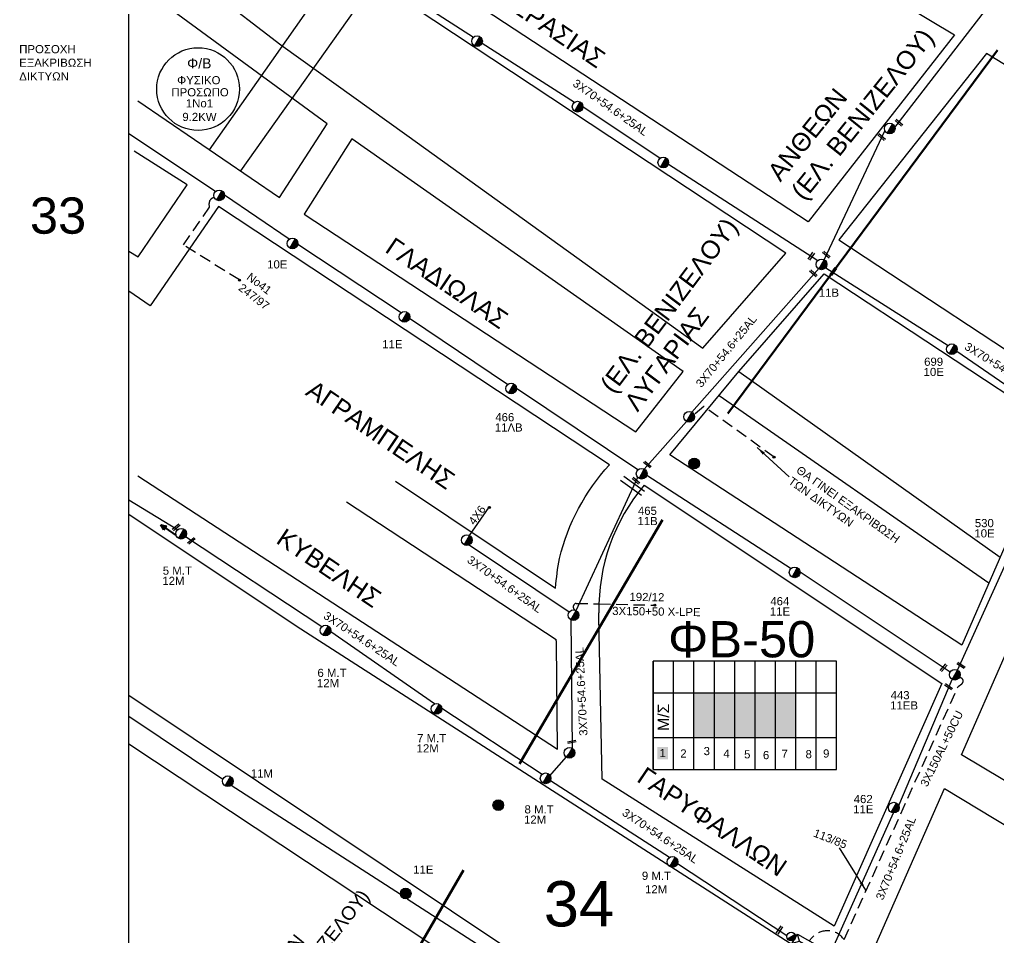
# Model space of a CAD drawing. Header units: millimetres. Extents: x 8994 to 10771, y 1891 to 2926.
# Drawn here: x 9003.7 to 9219.9, y 2255.9 to 2458.5 of the extents above; entities that cross this region are included whole.
import ezdxf
from ezdxf.enums import TextEntityAlignment as Align

# ---------------------------------------------------------------- set-up
doc = ezdxf.new("R2010")
doc.units = ezdxf.units.MM
doc.linetypes.add('DASHED', pattern=[19.05, 12.7, -6.35])
for name, color, linetype in [('Ασφαλειοκιβώτια Χ.Τ 9 αναχωρήσεων', 7, 'Continuous'), ('Γέφυρες Εναερίου Δικτύου', 7, 'Continuous'), ('Γυμνά εναέρια ΧΤ και ΦΟΠ (3Φ)   4x50+16AL', 7, 'Continuous'), ('Επίτονοι', 7, 'Continuous'), ('Επιγραφές - Σχήματα', 7, 'Continuous'), ('Καλώδια ΧΤ   3x150AL+50CU', 7, 'DASHED'), ('Καλώδια ΧΤ   3x150AL+50XLPE', 7, 'DASHED'), ('Μηχανική τομή', 7, 'Continuous'), ('Στύλος Ξύλινος', 7, 'Continuous'), ('Στύλος Ξύλινος @ 1', 7, 'Continuous'), ('Στύλος ΦΜ', 7, 'Continuous'), ('Στύλος ΦΜ @ 1', 7, 'Continuous'), ('Συνδέσεις', 7, 'Continuous'), ('Συνεστραμμένα ΧΤ   3x70+54.6+25AL', 7, 'SYN_LINE'), ('Συνεστραμμένα ΧΤ   4x120+25AL', 7, 'SYN_LINE'), ('Τομή', 7, 'Continuous'), ('Υποσταθμός εναέριος 2 στύλων', 7, 'Continuous'), ('Υποσταθμός πόλεως', 7, 'Continuous'), ('Υπόβαθρο ΔΕΗ', 7, 'Continuous'), ('Υπόγεια καλώδια Παροχών ΧΤ   4x6', 7, 'DASHED')]:
    doc.layers.add(name, color=color, linetype=linetype)
doc.styles.add('ar', font='arial.ttf')
doc.styles.get("Standard").update_dxf_attribs({"font": 'arial.ttf'})
doc.linetypes.add('SYN_LINE', pattern='A,0.5,-0.0001,["/\\/\\/\\/",Standard,S=0.1,R=0,X=0,Y=-0.05],-0.25', length=0.7501)
doc.dimstyles.new('ISO-25', dxfattribs={"dimtxt": 2.5, "dimasz": 2.5, "dimexe": 1.25, "dimexo": 0.625, "dimtad": 1, "dimtxsty": 'Standard', "dimcen": 2.5, "dimadec": 0, "dimazin": 0, "dimtfac": 1, "dimtmove": 0, "dimatfit": 3, "dimfxl": 0, "dimarcsym": 0})

# ---------------------------------------------------------------- blocks, each defined once
blk = doc.blocks.new('ΥΠΑΡΧΩΝ ΤΣΙΜΕΝΤΕΝΙΟΣ ΣΤΥΛΟΣ')
at = {"layer": 'Στύλος ΦΜ'}
blk.add_hatch(color=7, dxfattribs=at).paths.add_polyline_path([(-1.29, -2.28, 0.574793), (2.62, 0, 0.268822), (1.3, 2.27)])
at = {"layer": 'Στύλος ΦΜ', "color": 7}
blk.add_line((-1.29, -2.28), (1.3, 2.27), dxfattribs=at)
blk.add_circle((0, 0), 2.62, dxfattribs=at)
at = {"layer": 'Στύλος ΦΜ', "flags": 4}
for tag, p in [('ΑΡΙΘΜΟΣ', (-4.68, 8.05)), ('ΤΥΠΟΣ', (-4.91, 3.03))]:
    blk.add_attdef(tag, p, '', height=4, dxfattribs=at)
blk = doc.blocks.new('ΥΠΑΡΧΩΝ ΞΥΛΙΝΟΣ ΣΤΥΛΟΣ')
at = {"layer": 'Στύλος Ξύλινος'}
h = blk.add_hatch(color=256, dxfattribs=at)
h.paths.add_polyline_path([(-2.62, 0, 0.270008), (-1.29, -2.28), (1.3, 2.27, 0.576266)])
h.paths.add_polyline_path([(-1.29, -2.28, 0.574793), (2.62, 0, 0.268822), (1.3, 2.27)])
blk.add_line((-1.29, -2.28), (1.3, 2.27), dxfattribs=at)
blk.add_circle((0, 0), 2.62, dxfattribs=at)
at = {"layer": 'Στύλος Ξύλινος', "flags": 4}
for tag, p in [('ΑΡΙΘΜΟΣ', (-4.91, 8.6)), ('ΤΥΠΟΣ', (-4.85, 3.39))]:
    blk.add_attdef(tag, p, '', height=4, dxfattribs=at)
blk = doc.blocks.new('ΥΠΟΣΤΑΘΜΟΣ ΕΝΑΕΡΙΟΣ ΕΠΙ 2 ΣΤΥΛΩΝ')
at = {"layer": 'Υποσταθμός εναέριος 2 στύλων', "linetype": 'Continuous'}
for points in [[(-11.97, -2.11, 0.574793), (-8.45, -0.07, 0.268822), (-9.64, 1.98)], [(9.68, -2.15, 0.574793), (13.19, -0.1, 0.268822), (12.01, 1.95)]]:
    blk.add_hatch(color=256, dxfattribs=at).paths.add_polyline_path(points)
for p, q in [((-11.97, -2.11), (-9.64, 1.98)), ((9.68, -2.15), (12.01, 1.95))]:
    blk.add_line(p, q, dxfattribs=at)
for centre in [(-10.81, -0.07), (10.84, -0.1)]:
    blk.add_circle(centre, 2.36, dxfattribs=at)
at = {"layer": 'Υποσταθμός πόλεως', "linetype": 'Continuous', "ltscale": 40}
blk.add_lwpolyline([(-8.57, 2.82), (8.57, 2.82), (8.57, -2.82), (-8.57, -2.82)], close=True, dxfattribs=at)
for points in [[(-5.75, 0), (-8.57, 2.82)], [(-8.57, -2.82), (-5.75, 0)], [(-5.75, 0), (5.75, 0)], [(5.75, 0), (8.57, 2.82)], [(8.57, -2.82), (5.75, 0)]]:
    blk.add_lwpolyline(points, dxfattribs=at)
at = {"layer": 'Υποσταθμός εναέριος 2 στύλων', "ltscale": 40, "flags": 1}
for tag, p in [('ΜΕΤΑΣΧΗΜΑΤΙΣΜΟΣ', (14.09, 2.51)), ('ΙΣΧΥΣ', (14.07, -0.28)), ('ΑΡΙΘΜΟΣ', (14.19, -3))]:
    blk.add_attdef(tag, p, '', height=1.8, dxfattribs=at)
blk = doc.blocks.new('ΕΠΙΤΟΝΟΣ')
at = {"layer": 'Επίτονοι', "lineweight": 40, "ltscale": 40}
blk.add_hatch(color=256, dxfattribs=at).paths.add_polyline_path([(-1.13, 6.47), (0, 9.1), (1.13, 6.47)])
for p, q in [((-1.13, 6.47), (0, 9.1)), ((1.13, 6.47), (-1.13, 6.47)), ((-1.13, 6.47), (0, 6.47)), ((0, 9.1), (1.13, 6.47)), ((0, 6.47), (0, 0))]:
    blk.add_line(p, q, dxfattribs=at)
blk = doc.blocks.new('ΑΣΦΑΛΕΙΟΚΙΒΩΤΙΟ ΥΠΟΣΤΑΘΜΟΥ 9 ΑΝΑΧΩΡΗΣΕΩΝ')
at = {"layer": 'Ασφαλειοκιβώτια Χ.Τ 9 αναχωρήσεων', "ltscale": 40}
for p, q in [((-23.8, 40.36), (24.02, 40.36)), ((-9.72, 40.36), (-9.72, -40.64)), ((9.94, 40.36), (9.94, -40.64)), ((-23.8, 31.36), (24.02, 31.36)), ((-23.8, 22.36), (24.02, 22.36)), ((-23.8, 13.36), (24.02, 13.36)), ((-23.8, 4.36), (24.02, 4.36)), ((-23.8, -4.64), (24.02, -4.64)), ((-23.8, -13.64), (24.02, -13.64)), ((-23.8, -22.64), (24.02, -22.64)), ((-23.8, -31.64), (24.02, -31.64))]:
    blk.add_line(p, q, dxfattribs=at)
at = {"layer": 'Ασφαλειοκιβώτια Χ.Τ 9 αναχωρήσεων'}
blk.add_lwpolyline([(-23.8, -40.64), (24.02, -40.64), (24.02, 40.36), (-23.8, 40.36)], close=True, dxfattribs=at)
for s, p in [('1', (-18.36, 37.57)), ('2', (-18.56, 28.41)), ('3', (-17.5, 18.11)), ('4', (-18.62, 9.41)), ('5', (-18.93, 0.23)), ('6', (-19.29, -8.07)), ('7', (-18.68, -16.29)), ('8', (-18.87, -26.9)), ('9', (-18.56, -34.64))]:
    blk.add_text(s, height=3.6, rotation=270, dxfattribs=at).set_placement(p)
at = {"layer": 'Ασφαλειοκιβώτια Χ.Τ 9 αναχωρήσεων', "ltscale": 40}
for tag, height, p in [('ΟΝΟΜΑ', 5, (-0.16, 44.31)), ('ΚΕΙΜΕΝΟ 1', 2, (17.06, 35.59)), ('ΚΕΙΜΕΝΟ 2', 2, (17.06, 26.88)), ('ΚΕΙΜΕΝΟ 3', 2, (17.06, 17.69)), ('ΚΕΙΜΕΝΟ 4', 2, (17.06, 8.71)), ('ΚΕΙΜΕΝΟ 5', 2, (17.06, -0.13)), ('ΚΕΙΜΕΝΟ 6', 2, (17.06, -9.05)), ('ΚΕΙΜΕΝΟ 7', 2, (17.06, -18.13)), ('ΚΕΙΜΕΝΟ 8', 2, (17.06, -26.85)), ('ΚΕΙΜΕΝΟ 9', 2, (17.06, -35.99)), ('ΣΧ', 2, (-0.1, -42.64))]:
    blk.add_attdef(tag, text='', height=height, dxfattribs=at).set_placement(p, align=Align.MIDDLE_CENTER)
blk = doc.blocks.new('ΜΗΧΑΝΙΚΗ ΤΟΜΗ')
at = {"layer": 'Μηχανική τομή', "ltscale": 40}
for p, q in [((-1.89, 0.78), (1.89, 0.78)), ((1.89, 0), (-1.89, 0))]:
    blk.add_line(p, q, dxfattribs=at)
blk = doc.blocks.new('_ΣΥΝΔΕΣΗ')
at = {"layer": 'Συνδέσεις', "linetype": 'SYN_LINE', "ltscale": 40}
blk.add_hatch(color=256, dxfattribs=at).paths.add_polyline_path([(0.5, -0.01, 1), (-0.5, -0.01, 1)])
at = {"layer": 'Συνδέσεις'}
blk.add_circle((0, -0.01), 0.5, dxfattribs=at)
blk = doc.blocks.new('ΤΟΜΗ')
at = {"layer": 'Τομή', "ltscale": 40}
for p, q in [((-5.68, 0), (5.68, 0)), ((5.68, -2.33), (-5.68, -2.33))]:
    blk.add_line(p, q, dxfattribs=at)

msp = doc.modelspace()

# ---------------------------------------------------------------- hatches: boundary and pattern name
at = {"layer": 'Ασφαλειοκιβώτια Χ.Τ 9 αναχωρήσεων', "ltscale": 20}
for color, points in [(5, [(9152.64, 2309.88), (9152.64, 2300.05), (9157.14, 2300.05), (9157.14, 2309.88)]), (62, [(9157.14, 2309.88), (9157.14, 2300.05), (9161.64, 2300.05), (9161.64, 2309.88)]), (27, [(9161.64, 2309.88), (9161.64, 2300.05), (9166.14, 2300.05), (9166.14, 2309.88)]), (1, [(9166.14, 2309.88), (9166.14, 2300.05), (9170.64, 2300.05), (9170.64, 2309.88)]), (85, [(9170.64, 2309.88), (9170.64, 2300.05), (9175.14, 2300.05), (9175.14, 2309.88)]), (2, [(9144.58, 2295.27), (9146.88, 2295.27), (9146.88, 2297.98), (9144.58, 2297.98)])]:
    msp.add_hatch(color=color, dxfattribs=at).paths.add_polyline_path(points)

# ---------------------------------------------------------------- linework, layer by layer
at = {"color": 133, "lineweight": 60, "ltscale": 0.2}
for points in [[(9219.65, 2451.75), (9160.11, 2371.58)], [(9145.66, 2348.1), (9114.12, 2294.23)], [(9101.77, 2270.76), (9061.87, 2201.86)]]:
    msp.add_lwpolyline(points, dxfattribs=at)
at = {"layer": 'Γέφυρες Εναερίου Δικτύου', "color": 1, "linetype": 'DASHED', "ltscale": 0.2}
msp.add_lwpolyline([(9052.27, 2401.07), (9039.92, 2408.78), (9045.69, 2417.11), (9045.62, 2417.93, -0.423691), (9046.73, 2419.22, -2.383617)], format="xyb", dxfattribs=at)
at = {"layer": 'Γέφυρες Εναερίου Δικτύου', "linetype": 'DASHED', "ltscale": 0.2}
msp.add_lwpolyline([(9170.31, 2361.95), (9154.83, 2373.11), (9152.67, 2371.28)], dxfattribs=at)
at = {"layer": 'Γυμνά εναέρια ΧΤ και ΦΟΠ (3Φ)   4x50+16AL', "color": 5, "ltscale": 20}
for points in [[(9048.6, 2290.76), (9027.85, 2304.67)], [(9050.48, 2289.5), (9087.82, 2265.48)], [(9089.29, 2264.47), (9125.55, 2241.15)]]:
    msp.add_lwpolyline(points, dxfattribs=at)
at = {"layer": 'Επιγραφές - Σχήματα'}
msp.add_lwpolyline([(9027.85, 2912.57), (10531.63, 2912.57), (10531.63, 1912.6), (9027.85, 1912.6)], close=True, dxfattribs=at)
at = {"layer": 'Επιγραφές - Σχήματα', "color": 202}
msp.add_circle((9043.15, 2443.2), 9.13, dxfattribs=at)
at = {"layer": 'Καλώδια ΧΤ   3x150AL+50CU', "color": 1, "ltscale": 0.2}
msp.add_lwpolyline([(9178.07, 2255.17), (9178.75, 2255.92, -0.483642), (9185.77, 2255.43), (9210.97, 2311.34), (9211.76, 2311.92, 0.795538), (9211.2, 2313.26, 2.355505)], format="xyb", dxfattribs=at)
at = {"layer": 'Καλώδια ΧΤ   3x150AL+50XLPE', "color": 2, "ltscale": 0.2}
msp.add_lwpolyline([(9126.62, 2328.07, -0.801511), (9126.64, 2329.67), (9131.66, 2329.54), (9143.99, 2329.26)], format="xyb", dxfattribs=at)
at = {"layer": 'Συνεστραμμένα ΧΤ   3x70+54.6+25AL', "color": 1, "ltscale": 20}
for points in [[(9082.65, 2468.42), (9103.96, 2454.65)], [(9105.84, 2453.35), (9126.25, 2440.27)], [(9128.12, 2439.32), (9145.19, 2427.94)], [(9181.39, 2405.51), (9194.81, 2433.97)], [(9047, 2420.59), (9027.85, 2433.28)], [(9146.99, 2426.62), (9180.01, 2405.36)], [(9063.3, 2410.06), (9048.97, 2419.79)], [(9087.97, 2393.83), (9065.16, 2408.85)], [(9180.25, 2403.66), (9152.15, 2371.88)], [(9111.48, 2377.97), (9089.85, 2392.58)], [(9140.28, 2359.15), (9113.45, 2377.07)], [(9142.23, 2357.99), (9174.08, 2337.37)], [(9176.05, 2336.59), (9209.21, 2314.52)]]:
    msp.add_lwpolyline(points, dxfattribs=at)
at = {"layer": 'Συνεστραμμένα ΧΤ   3x70+54.6+25AL', "color": 62, "ltscale": 20}
for points in [[(9181.73, 2403.76), (9208.73, 2386.6)], [(9210.66, 2385.34), (9234.24, 2369.13)], [(9210.81, 2314.94), (9224.1, 2344.15)], [(9197.84, 2285.03), (9209.64, 2312.89)], [(9182.65, 2252.07), (9196.68, 2283.4)]]:
    msp.add_lwpolyline(points, dxfattribs=at)
at = {"layer": 'Συνεστραμμένα ΧΤ   3x70+54.6+25AL', "color": 1, "ltscale": 15}
msp.add_lwpolyline([(9150.99, 2369.83), (9141.67, 2359.31)], dxfattribs=at)
at = {"layer": 'Συνεστραμμένα ΧΤ   3x70+54.6+25AL', "color": 2, "ltscale": 20}
for points in [[(9126.62, 2328.07), (9140.23, 2357.49)], [(9038.63, 2345.91), (9027.85, 2352.46)], [(9070.45, 2324.49), (9040.38, 2344.36)], [(9102.98, 2342.57), (9125.12, 2327.8)], [(9125.45, 2326.02), (9125.73, 2297.7)], [(9095.38, 2307.49), (9072.43, 2323.35)], [(9119.11, 2291.92), (9096.97, 2306.43)], [(9147.22, 2273.56), (9120.95, 2290.52)], [(9173.14, 2256.26), (9149, 2272.2)]]:
    msp.add_lwpolyline(points, dxfattribs=at)
at = {"layer": 'Συνεστραμμένα ΧΤ   3x70+54.6+25AL', "color": 2, "ltscale": 10}
msp.add_lwpolyline([(9125.43, 2296.99), (9120.15, 2290.92)], dxfattribs=at)
at = {"layer": 'Συνεστραμμένα ΧΤ   4x120+25AL', "ltscale": 20}
msp.add_lwpolyline([(9197.02, 2434.73), (9216.81, 2460.32)], dxfattribs=at)
at = {"layer": 'Υπόβαθρο ΔΕΗ'}
for p, q in [((9086.71, 2356.66), (9122.09, 2333.05)), ((9075.9, 2352.05), (9122.22, 2321.72))]:
    msp.add_line(p, q, dxfattribs=at)
for points in [[(9114.02, 2512.62), (9210.14, 2455.16), (9177.84, 2413.87), (9086.87, 2473.59)], [(9236.03, 2376.1), (9258.81, 2425.6), (9217.2, 2451.03), (9184.64, 2409.93)], [(9077.09, 2432.23), (9066.6, 2415.6), (9139.77, 2367.54), (9150.26, 2380.87)], [(9162.51, 2380.82), (9181.35, 2402.38), (9232.78, 2368.58), (9211.74, 2320.46), (9147.34, 2362.46)], [(9241.51, 2364.21), (9269.66, 2346.3), (9238.7, 2280.15), (9211.67, 2296.23)]]:
    msp.add_lwpolyline(points, close=True, dxfattribs=at)
for points in [[(9030.34, 2476.84), (9061.43, 2452.96), (9089.27, 2433.02), (9154.62, 2386.01), (9172.95, 2406.96), (9082.2, 2467.01), (9029.84, 2501.65)], [(9045.65, 2429.81), (9075.08, 2471.72)], [(9029.84, 2440.62), (9061.13, 2419.23), (9071.66, 2435.52), (9028.52, 2467.19)], [(9082.2, 2467.01), (9052.51, 2425.12)], [(9027.85, 2407.38), (9029.9, 2406.13), (9040.78, 2422.02), (9029.03, 2429.5)], [(9162.51, 2380.82), (9220.23, 2339.87)], [(9158.17, 2375.56), (9217.74, 2334.19)], [(9141.65, 2355.75), (9207.37, 2311.96), (9183.62, 2258.42), (9132.4, 2290.84), (9131.67, 2326.66)], [(9027.85, 2309.41), (9127.75, 2242.66), (9165.68, 2219.03), (9178.84, 2251.44), (9064.8, 2324.65), (9027.85, 2349.27)], [(9131.67, 2326.66), (9131.65, 2327.6)], [(9027.85, 2254.49), (9093.73, 2208.41), (9151.08, 2171.93), (9162.11, 2209.67), (9027.85, 2298.58)], [(9291.19, 2192.22), (9289.96, 2175.96), (9186.04, 2238.97), (9207.95, 2288.8)], [(9207.95, 2288.8), (9367.95, 2192.21), (9442.3, 2146.82), (9417.7, 2089.86), (9390.25, 2038.29), (9294.63, 2096.64), (9298.58, 2163.09), (9316.81, 2152.97)]]:
    msp.add_lwpolyline(points, dxfattribs=at)
for points in [[(9122.09, 2333.05, -0.025612), (9122.93, 2339.59, -0.125468), (9133.97, 2360.23), (9047.66, 2417.26), (9032.59, 2395.32), (9027.85, 2398.58)], [(9029.84, 2357.83), (9122.52, 2297.45), (9122.32, 2320.82, -0.003497), (9122.22, 2321.72, -0.003497)]]:
    msp.add_lwpolyline(points, format="xyb", dxfattribs=at)
msp.add_arc((9173.86, 2328.46), 42.22, 139.73, 181.1621, dxfattribs=at)
at = {"layer": 'Υπόγεια καλώδια Παροχών ΧΤ   4x6', "color": 2, "linetype": 'SYN_LINE', "ltscale": 10}
msp.add_lwpolyline([(9103.06, 2344.66), (9107.41, 2350.88)], dxfattribs=at)

# ---------------------------------------------------------------- block references
at = {"layer": 'Ασφαλειοκιβώτια Χ.Τ 9 αναχωρήσεων', "xscale": 0.5, "yscale": 0.5, "zscale": 0.5, "rotation": 90}
msp.add_blockref('ΑΣΦΑΛΕΙΟΚΙΒΩΤΙΟ ΥΠΟΣΤΑΘΜΟΥ 9 ΑΝΑΧΩΡΗΣΕΩΝ', (9163.82, 2304.91), dxfattribs=at)
at = {"layer": 'Επίτονοι', "xscale": 0.4499999999999094, "yscale": 0.4499999999999094, "zscale": 0.4499999999999094, "rotation": 55.14014601372632}
msp.add_blockref('ΕΠΙΤΟΝΟΣ', (9038.3, 2344.66), dxfattribs=at)
at = {"layer": 'Μηχανική τομή'}
for p, xscale, yscale, zscale, rotation in [((9197.77, 2435.62), 0.500000000000124, 0.500000000000124, 0.500000000000124, 319.7925888540309), ((9193.93, 2432.46), 0.500000000000124, 0.500000000000124, 0.500000000000124, 319.7925888540309), ((9178.69, 2406.18), 0.5000000000000636, 0.5000000000000636, 0.5000000000000636, 55.10806152867185), ((9181.75, 2406.5), 0.500000000000124, 0.500000000000124, 0.500000000000124, 319.7925888540309), ((9178.88, 2402.36), 0.500000000000124, 0.500000000000124, 0.500000000000124, 319.7925888540309), ((9183.56, 2402.84), 0.5000000000000636, 0.5000000000000636, 0.5000000000000636, 55.10806152867185), ((9142.24, 2360.17), 0.500000000000124, 0.500000000000124, 0.500000000000124, 319.7925888540309), ((9139.69, 2356.59), 0.500000000000124, 0.500000000000124, 0.500000000000124, 319.7925888540309), ((9038.2, 2346.61), 0.5000000000001815, 0.5000000000001815, 0.5000000000001815, 219.4866137525282), ((9041.56, 2343.64), 0.5000000000001812, 0.5000000000001812, 0.5000000000001812, 219.4866137525282), ((9207.6, 2315.59), 0.5000000000004465, 0.5000000000004465, 0.5000000000004465, 229.4860648335506), ((9211.49, 2315.81), 0.5000000000003876, 0.5000000000003876, 0.5000000000003876, 326.3299267730121), ((9208.73, 2311.1), 0.5000000000003876, 0.5000000000003876, 0.5000000000003876, 326.3299267730121), ((9125.72, 2298.93), 0.5000000000001897, 0.5000000000001897, 0.5000000000001897, 11.33449452066973), ((9171.67, 2257.45), 0.5000000000002617, 0.5000000000002617, 0.5000000000002617, 56.32992677303387)]:
    msp.add_blockref('ΜΗΧΑΝΙΚΗ ΤΟΜΗ', p, dxfattribs=dict(at, xscale=xscale, yscale=yscale, zscale=zscale, rotation=rotation))
at = {"layer": 'Στύλος Ξύλινος @ 1', "color": 133, "lineweight": 60, "ltscale": 40, "xscale": 0.4499999999998181, "yscale": 0.4499999999998181, "zscale": 0.4499999999998181}
for p in [(9152.7, 2360.55), (9109.44, 2285.11)]:
    msp.add_blockref('ΥΠΑΡΧΩΝ ΞΥΛΙΝΟΣ ΣΤΥΛΟΣ', p, dxfattribs=at)
at = {"layer": 'Στύλος Ξύλινος @ 1', "ltscale": 40}
ref = msp.add_blockref('ΥΠΑΡΧΩΝ ΞΥΛΙΝΟΣ ΣΤΥΛΟΣ', (9088.99, 2265.61), dxfattribs=dict(at, xscale=0.4499999999998181, yscale=0.4499999999998181, zscale=0.4499999999998181))
ref.add_attrib('ΤΥΠΟΣ', '11E', (9090.65, 2269.99), dxfattribs={"layer": 'Στύλος Ξύλινος', "height": 1.8, "flags": 4})
at = {"layer": 'Στύλος ΦΜ @ 1', "ltscale": 40, "xscale": 0.4499999999998181, "yscale": 0.4499999999998181, "zscale": 0.4499999999998181}
for p in [(9104.74, 2453.78), (9126.95, 2439.31), (9195.86, 2434.49), (9145.86, 2426.97), (9047.8, 2419.73), (9151.57, 2370.86), (9102.48, 2343.63), (9126.03, 2327.05), (9125.14, 2296.68)]:
    msp.add_blockref('ΥΠΑΡΧΩΝ ΤΣΙΜΕΝΤΕΝΙΟΣ ΣΤΥΛΟΣ', p, dxfattribs=at)
at = {"layer": 'Στύλος ΦΜ @ 1', "ltscale": 40}
ref = msp.add_blockref('ΥΠΑΡΧΩΝ ΤΣΙΜΕΝΤΕΝΙΟΣ ΣΤΥΛΟΣ', (9064.01, 2409.12), dxfattribs=dict(at, xscale=0.4499999999998181, yscale=0.4499999999998181, zscale=0.4499999999998181))
ref.add_attrib('ΤΥΠΟΣ', '10E', (9058.4, 2403.6), dxfattribs={"layer": 'Στύλος ΦΜ', "height": 1.8, "flags": 4})
ref = msp.add_blockref('ΥΠΑΡΧΩΝ ΤΣΙΜΕΝΤΕΝΙΟΣ ΣΤΥΛΟΣ', (9180.81, 2404.49), dxfattribs=dict(at, xscale=0.4499999999998181, yscale=0.4499999999998181, zscale=0.4499999999998181))
ref.add_attrib('ΤΥΠΟΣ', '11B', (9180.19, 2397.35), dxfattribs={"layer": 'Στύλος ΦΜ', "height": 1.8, "flags": 4})
ref = msp.add_blockref('ΥΠΑΡΧΩΝ ΤΣΙΜΕΝΤΕΝΙΟΣ ΣΤΥΛΟΣ', (9088.72, 2392.92), dxfattribs=dict(at, xscale=0.4499999999998181, yscale=0.4499999999998181, zscale=0.4499999999998181))
ref.add_attrib('ΤΥΠΟΣ', '11E', (9083.82, 2385.98), dxfattribs={"layer": 'Στύλος ΦΜ', "height": 1.8, "flags": 4})
ref = msp.add_blockref('ΥΠΑΡΧΩΝ ΤΣΙΜΕΝΤΕΝΙΟΣ ΣΤΥΛΟΣ', (9209.57, 2385.78), dxfattribs=dict(at, xscale=0.4499999999998181, yscale=0.4499999999998181, zscale=0.4499999999998181))
ref.add_attrib('ΤΥΠΟΣ', '10E', (9203.34, 2379.85), dxfattribs={"layer": 'Στύλος ΦΜ', "height": 1.8, "flags": 4})
ref.add_attrib('ΑΡΙΘΜΟΣ', '699', (9203.45, 2382.11), dxfattribs={"layer": 'Στύλος ΦΜ', "height": 1.8, "flags": 4})
ref = msp.add_blockref('ΥΠΑΡΧΩΝ ΤΣΙΜΕΝΤΕΝΙΟΣ ΣΤΥΛΟΣ', (9112.27, 2377.1), dxfattribs=dict(at, xscale=0.4499999999998181, yscale=0.4499999999998181, zscale=0.4499999999998181))
ref.add_attrib('ΤΥΠΟΣ', '11ΛB', (9108.66, 2367.59), dxfattribs={"layer": 'Στύλος ΦΜ', "height": 1.8, "flags": 4})
ref.add_attrib('ΑΡΙΘΜΟΣ', '466', (9108.77, 2369.86), dxfattribs={"layer": 'Στύλος ΦΜ', "height": 1.8, "flags": 4})
ref = msp.add_blockref('ΥΠΑΡΧΩΝ ΤΣΙΜΕΝΤΕΝΙΟΣ ΣΤΥΛΟΣ', (9141.09, 2358.29), dxfattribs=dict(at, xscale=0.4499999999998181, yscale=0.4499999999998181, zscale=0.4499999999998181))
ref.add_attrib('ΤΥΠΟΣ', '11B', (9140.15, 2346.94), dxfattribs={"layer": 'Στύλος ΦΜ', "height": 1.8, "flags": 4})
ref.add_attrib('ΑΡΙΘΜΟΣ', '465', (9140.26, 2349.2), dxfattribs={"layer": 'Στύλος ΦΜ', "height": 1.8, "flags": 4})
ref = msp.add_blockref('ΥΠΑΡΧΩΝ ΤΣΙΜΕΝΤΕΝΙΟΣ ΣΤΥΛΟΣ', (9224.68, 2345.18), dxfattribs=dict(at, xscale=0.4499999999998181, yscale=0.4499999999998181, zscale=0.4499999999998181))
ref.add_attrib('ΤΥΠΟΣ', '10E', (9214.54, 2344.22), dxfattribs={"layer": 'Στύλος ΦΜ', "height": 1.8, "flags": 4})
ref.add_attrib('ΑΡΙΘΜΟΣ', '530', (9214.64, 2346.48), dxfattribs={"layer": 'Στύλος ΦΜ', "height": 1.8, "flags": 4})
ref = msp.add_blockref('ΥΠΑΡΧΩΝ ΤΣΙΜΕΝΤΕΝΙΟΣ ΣΤΥΛΟΣ', (9039.41, 2345.04), dxfattribs=dict(at, xscale=0.4499999999998181, yscale=0.4499999999998181, zscale=0.4499999999998181))
ref.add_attrib('ΤΥΠΟΣ', '12M', (9035.26, 2333.73), dxfattribs={"layer": 'Στύλος ΦΜ', "height": 1.8, "flags": 4})
ref.add_attrib('ΑΡΙΘΜΟΣ', '5 M.T', (9035.36, 2335.99), dxfattribs={"layer": 'Στύλος ΦΜ', "height": 1.8, "flags": 4})
ref = msp.add_blockref('ΥΠΑΡΧΩΝ ΤΣΙΜΕΝΤΕΝΙΟΣ ΣΤΥΛΟΣ', (9174.87, 2336.5), dxfattribs=dict(at, xscale=0.4499999999998181, yscale=0.4499999999998181, zscale=0.4499999999998181))
ref.add_attrib('ΤΥΠΟΣ', '11E', (9169.39, 2326.98), dxfattribs={"layer": 'Στύλος ΦΜ', "height": 1.8, "flags": 4})
ref.add_attrib('ΑΡΙΘΜΟΣ', '464', (9169.49, 2329.24), dxfattribs={"layer": 'Στύλος ΦΜ', "height": 1.8, "flags": 4})
ref = msp.add_blockref('ΥΠΑΡΧΩΝ ΤΣΙΜΕΝΤΕΝΙΟΣ ΣΤΥΛΟΣ', (9071.29, 2323.67), dxfattribs=dict(at, xscale=0.4499999999998181, yscale=0.4499999999998181, zscale=0.4499999999998181))
ref.add_attrib('ΤΥΠΟΣ', '12M', (9069.4, 2311.16), dxfattribs={"layer": 'Στύλος ΦΜ', "height": 1.8, "flags": 4})
ref.add_attrib('ΑΡΙΘΜΟΣ', '6 M.T', (9069.51, 2313.42), dxfattribs={"layer": 'Στύλος ΦΜ', "height": 1.8, "flags": 4})
ref = msp.add_blockref('ΥΠΑΡΧΩΝ ΤΣΙΜΕΝΤΕΝΙΟΣ ΣΤΥΛΟΣ', (9210.22, 2313.92), dxfattribs=dict(at, xscale=0.4499999999998181, yscale=0.4499999999998181, zscale=0.4499999999998181))
ref.add_attrib('ΤΥΠΟΣ', '11EB', (9195.95, 2306.24), dxfattribs={"layer": 'Στύλος ΦΜ', "height": 1.8, "flags": 4})
ref.add_attrib('ΑΡΙΘΜΟΣ', '443', (9196.05, 2308.5), dxfattribs={"layer": 'Στύλος ΦΜ', "height": 1.8, "flags": 4})
ref = msp.add_blockref('ΥΠΑΡΧΩΝ ΤΣΙΜΕΝΤΕΝΙΟΣ ΣΤΥΛΟΣ', (9095.79, 2306.39), dxfattribs=dict(at, xscale=0.4499999999998181, yscale=0.4499999999998181, zscale=0.4499999999998181))
ref.add_attrib('ΤΥΠΟΣ', '12M', (9091.4, 2296.76), dxfattribs={"layer": 'Στύλος ΦΜ', "height": 1.8, "flags": 4})
ref.add_attrib('ΑΡΙΘΜΟΣ', '7 M.T', (9091.51, 2299.02), dxfattribs={"layer": 'Στύλος ΦΜ', "height": 1.8, "flags": 4})
ref = msp.add_blockref('ΥΠΑΡΧΩΝ ΤΣΙΜΕΝΤΕΝΙΟΣ ΣΤΥΛΟΣ', (9049.72, 2290.4), dxfattribs=dict(at, xscale=0.4499999999998181, yscale=0.4499999999998181, zscale=0.4499999999998181))
ref.add_attrib('ΤΥΠΟΣ', '11M', (9054.8, 2291.22), dxfattribs={"layer": 'Στύλος ΦΜ', "height": 1.8, "flags": 4})
ref = msp.add_blockref('ΥΠΑΡΧΩΝ ΤΣΙΜΕΝΤΕΝΙΟΣ ΣΤΥΛΟΣ', (9119.89, 2291.04), dxfattribs=dict(at, xscale=0.4499999999998181, yscale=0.4499999999998181, zscale=0.4499999999998181))
ref.add_attrib('ΤΥΠΟΣ', '12M', (9115.11, 2281.03), dxfattribs={"layer": 'Στύλος ΦΜ', "height": 1.8, "flags": 4})
ref.add_attrib('ΑΡΙΘΜΟΣ', '8 M.T', (9115.22, 2283.29), dxfattribs={"layer": 'Στύλος ΦΜ', "height": 1.8, "flags": 4})
ref = msp.add_blockref('ΥΠΑΡΧΩΝ ΤΣΙΜΕΝΤΕΝΙΟΣ ΣΤΥΛΟΣ', (9196.75, 2284.58), dxfattribs=dict(at, xscale=0.4499999999998181, yscale=0.4499999999998181, zscale=0.4499999999998181))
ref.add_attrib('ΤΥΠΟΣ', '11E', (9187.79, 2283.31), dxfattribs={"layer": 'Στύλος ΦΜ', "height": 1.8, "flags": 4})
ref.add_attrib('ΑΡΙΘΜΟΣ', '462', (9187.9, 2285.57), dxfattribs={"layer": 'Στύλος ΦΜ', "height": 1.8, "flags": 4})
ref = msp.add_blockref('ΥΠΑΡΧΩΝ ΤΣΙΜΕΝΤΕΝΙΟΣ ΣΤΥΛΟΣ', (9147.89, 2272.59), dxfattribs=dict(at, xscale=0.4499999999998181, yscale=0.4499999999998181, zscale=0.4499999999998181))
ref.add_attrib('ΤΥΠΟΣ', '12M', (9141.83, 2265.65), dxfattribs={"layer": 'Στύλος ΦΜ', "height": 1.8, "flags": 4})
ref.add_attrib('ΑΡΙΘΜΟΣ', '9 M.T', (9141.14, 2268.63), dxfattribs={"layer": 'Στύλος ΦΜ', "height": 1.8, "flags": 4})
at = {"layer": 'Συνδέσεις', "xscale": 0.4499999999998181, "yscale": 0.4499999999998181, "zscale": 0.4499999999998181}
for p in [(9052.32, 2401.04), (9170.31, 2361.96), (9107.46, 2350.85), (9143.99, 2329.27)]:
    msp.add_blockref('_ΣΥΝΔΕΣΗ', p, dxfattribs=at)
at = {"layer": 'Τομή', "xscale": 0.5000000000000293, "yscale": 0.5000000000000293, "zscale": 0.5000000000000293, "rotation": 324.3188059829969}
msp.add_blockref('ΤΟΜΗ', (9139.44, 2356.11), dxfattribs=at)
at = {"layer": 'Υποσταθμός εναέριος 2 στύλων', "xscale": 0.4103398609850818, "yscale": 0.4103398609850818, "zscale": 0.4103398609850818, "rotation": 329.9623854078683}
msp.add_blockref('ΥΠΟΣΤΑΘΜΟΣ ΕΝΑΕΡΙΟΣ ΕΠΙ 2 ΣΤΥΛΩΝ', (9177.95, 2253.91), dxfattribs=at)

# ---------------------------------------------------------------- texts
at = {"color": 1, "insert": (9119.48, 2268.35), "char_height": 10, "width": 18.0895, "attachment_point": 1}
msp.add_mtext('34', dxfattribs=at)
at = {"layer": 'Επιγραφές - Σχήματα', "color": 1, "style": 'ar'}
for s, height, p in [('Φ/Β', 2.2, (9043.42, 2448.91)), ('ΦΥΣΙΚΟ ', 1.8, (9043.66, 2445.15)), ('1No1', 1.8, (9043.46, 2440.04)), ('9.2KW', 1.8, (9043.46, 2437.05))]:
    msp.add_text(s, height=height, dxfattribs=at).set_placement(p, align=Align.MIDDLE)
at = {"layer": 'Επιγραφές - Σχήματα', "ltscale": 20, "attachment_point": 1}
for s, insert, char_height, width, rotation in [('ΚΕΡΑΣΙΑΣ', (9111.04, 2466.1), 4, 33.3738, 325.9439), ('ΑΝΘΕΩΝ\\P(ΕΛ. ΒΕΝΙΖΕΛΟΥ)', (9168.59, 2425.05), 4, 53.5195, 51.2104), ('(ΕΛ. ΒΕΝΙΖΕΛΟΥ)\\PΛΥΓΑΡΙΑΣ', (9131.66, 2378.13), 4, 53.5195, 53.2009), ('ΓΛΑΔΙΩΛΑΣ', (9086.42, 2410.68), 4, 33.3738, 325.9439), ('Νο41\\P247/97', (9054.8, 2402.79), 1.8, 33.3738, 322.9305), ('ΑΓΡΑΜΠΕΛΗΣ', (9068.87, 2379.14), 4, 33.3738, 325.9439), ('ΘΑ ΓΙΝΕΙ ΕΞΑΚΡΙΒΩΣΗ\\PΤΩΝ ΔΙΚΤΥΩΝ', (9176.09, 2360.16), 1.8, 36.7188, 324.4666), ('ΚΥΒΕΛΗΣ', (9062.37, 2346.45), 4, 33.3738, 325.9439), ('ΓΑΡΥΦΑΛΛΩΝ', (9142, 2293.81), 4, 33.3738, 325.9439), ('113/85', (9179.5, 2279.94), 1.8, 36.7188, 338.6712), ('ΑΝΘΕΩΝ\\P(ΕΛ. ΒΕΝΙΖΕΛΟΥ)', (9053.25, 2242.87), 3, 53.5195, 51.2104)]:
    msp.add_mtext(s, dxfattribs=dict(at, insert=insert, char_height=char_height, width=width, rotation=rotation))
for s, insert, char_height, width in [('ΠΡΟΣΟΧΗ\\PΕΞΑΚΡΙΒΩΣΗ\\PΔΙΚΤΥΩΝ', (9003.67, 2452.91), 1.8, 33.3738), ('33', (9006.03, 2419.27), 8, 32.9584), ('ΦΒ-50', (9146.9, 2325.75), 8, 32.9584)]:
    msp.add_mtext(s, dxfattribs=dict(at, insert=insert, char_height=char_height, width=width))
at = {"layer": 'Επιγραφές - Σχήματα', "color": 1, "insert": (9037.27, 2443.39), "char_height": 1.8, "width": 12.958, "attachment_point": 1}
msp.add_mtext('ΠΡΟΣΩΠΟ', dxfattribs=at)
at = {"layer": 'Επιγραφές - Σχήματα', "ltscale": 0.2, "insert": (9144.65, 2301.51), "char_height": 2.5, "width": 6.315, "attachment_point": 1, "rotation": 90}
msp.add_mtext('Μ/Σ', dxfattribs=at)
at = {"layer": 'Καλώδια ΧΤ   3x150AL+50CU', "ltscale": 0.2}
msp.add_text('3X150AL+50CU', height=1.8, rotation=63.9492, dxfattribs=at).set_placement((9207.33, 2297.61), align=Align.MIDDLE)
at = {"layer": 'Συνεστραμμένα ΧΤ   3x70+54.6+25AL', "ltscale": 20}
for s, rotation, p in [('3X70+54.6+25AL', 324.8401, (9134.22, 2439.14)), ('3X70+54.6+25AL', 50.8798, (9159.76, 2385.33)), ('3X70+54.6+25AL', 328.3417, (9221, 2381.49)), ('3X70+54.6+25AL', 324.3188, (9110.86, 2333.89)), ('192/12', 359.1682, (9142.25, 2331.1)), ('3X70+54.6+25AL', 326.4741, (9079.32, 2321.83)), ('3X150+50 X-LPE', 359.1682, (9144.34, 2327.87)), ('3X70+54.6+25AL', 92.6779, (9127.78, 2310.21)), ('3X70+54.6+25AL', 326.1334, (9145.23, 2278.34)), ('3X70+54.6+25AL', 67.9451, (9197.21, 2273.41))]:
    msp.add_text(s, height=1.8, rotation=rotation, dxfattribs=at).set_placement(p, align=Align.MIDDLE)
at = {"layer": 'Υπόγεια καλώδια Παροχών ΧΤ   4x6', "ltscale": 0.2}
msp.add_text('4X6', height=1.8, rotation=53.8323, dxfattribs=at).set_placement((9104.75, 2349.16), align=Align.MIDDLE)

# ---------------------------------------------------------------- leaders
at = {"layer": 'Επιγραφές - Σχήματα', "ltscale": 40}
for points in [[(9166.6, 2364.07), (9173.62, 2357.57)], [(9190.56, 2266.36), (9184.75, 2275.73)]]:
    msp.add_leader(points, dimstyle='ISO-25', override={"dimasz": 2, "dimtad": 0}, dxfattribs=at)

doc.saveas('drawing.dxf')
